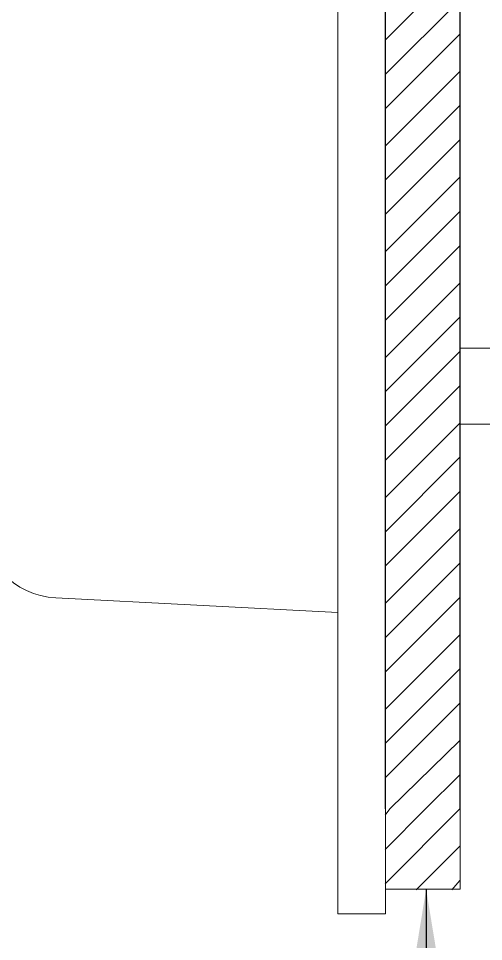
# Model space of a CAD drawing. Header units: inches. Extents: x -22 to 145, y -20 to 61.
# Drawn here: x 22.107 to 22.457, y 5.549 to 6.243 of the extents above; entities that cross this region are included whole.
import ezdxf

# ---------------------------------------------------------------- set-up
doc = ezdxf.new("R2010")
doc.units = ezdxf.units.IN
doc.header["$MEASUREMENT"] = 0
for name, color, linetype in [('M-DET-MEDIUM', 3, 'Continuous'), ('M-DET-THIN', 9, 'Continuous'), ('M-DET-TXT', 2, 'Continuous'), ('M-DET-WIDE', 255, 'Continuous')]:
    doc.layers.add(name, color=color, linetype=linetype)
doc.styles.get("Standard").update_dxf_attribs({"font": 'arial.ttf'})
doc.dimstyles.new('Standard 2', dxfattribs={"dimtxt": 0.18, "dimasz": 0.18, "dimexe": 0.18, "dimexo": 0.0625, "dimgap": 0.09, "dimtad": 0, "dimtih": 1, "dimtoh": 1, "dimdec": 4, "dimzin": 0, "dimdsep": 46, "dimtxsty": 'Standard', "dimcen": 0.09, "dimadec": 0, "dimazin": 0, "dimtfac": 1, "dimtdec": 4, "dimtofl": 0, "dimtmove": 0, "dimatfit": 3, "dimfxl": 1, "dimtolj": 1, "dimtzin": 0, "dimarcsym": 0})

# ---------------------------------------------------------------- blocks, each defined once
blk = doc.blocks.new('block 243')
at = {"lineweight": 0}
blk.add_lwpolyline([(4.10648, 5.03718), (4.07902, 5.03718)], dxfattribs=at)
blk = doc.blocks.new('block 244')
at = {"lineweight": 0}
blk.add_lwpolyline([(4.07902, 4.98028), (4.10648, 4.98028)], dxfattribs=at)
blk = doc.blocks.new('block 1095')
at = {"lineweight": 0}
blk.add_lwpolyline([(4.07902, 4.63062), (4.07902, 4.69053)], dxfattribs=at)
blk = doc.blocks.new('block 1096')
at = {"lineweight": 0}
blk.add_lwpolyline([(4.07902, 4.63062), (4.02288, 4.63062)], dxfattribs=at)
blk = doc.blocks.new('block 1097')
at = {"lineweight": 0}
blk.add_lwpolyline([(4.07902, 4.69053), (4.07902, 7.51994)], dxfattribs=at)
blk = doc.blocks.new('block 1101')
at = {"lineweight": 0}
blk.add_lwpolyline([(4.02288, 4.6121), (3.98695, 4.6121)], dxfattribs=at)
blk = doc.blocks.new('block 1102')
at = {"lineweight": 0}
blk.add_lwpolyline([(4.02288, 4.67197), (4.02288, 4.6121)], dxfattribs=at)
blk = doc.blocks.new('block 1103')
at = {"lineweight": 0}
blk.add_lwpolyline([(3.98695, 4.6121), (3.98695, 4.67197)], dxfattribs=at)
blk = doc.blocks.new('block 1104')
at = {"lineweight": 0}
blk.add_lwpolyline([(4.02288, 4.67197), (4.02288, 7.53482)], dxfattribs=at)
blk = doc.blocks.new('block 1105')
at = {"lineweight": 0}
blk.add_lwpolyline([(3.98695, 7.53482), (3.98695, 4.67197)], dxfattribs=at)
blk = doc.blocks.new('block 1107')
at = {"lineweight": 0}
blk.add_lwpolyline([(3.98695, 4.83854), (3.77483, 4.84965)], dxfattribs=at)
blk = doc.blocks.new('block 1113')
at = {"lineweight": 0}
blk.add_open_spline([(3.71807, 4.90943), (3.71788, 4.87782), (3.74322, 4.85108), (3.77483, 4.84965)], degree=3, dxfattribs=at)
blk = doc.blocks.new('block 1162')
at = {"lineweight": 0}
for points in [[(4.02288, 4.69053), (4.02288, 4.69053)], [(4.07902, 4.69053), (4.07902, 4.69053)]]:
    blk.add_lwpolyline(points, dxfattribs=at)
blk = doc.blocks.new('block 1164')
at = {"lineweight": 0}
for points in [[(3.98695, 4.67197), (3.98695, 4.67197)], [(4.02288, 4.67197), (4.02288, 4.67197)]]:
    blk.add_lwpolyline(points, dxfattribs=at)
blk = doc.blocks.new('block 1181')
at = {"lineweight": 0}
blk.add_lwpolyline([(4.07902, 4.63062), (4.02288, 4.63062)], dxfattribs=at)
blk = doc.blocks.new('block 1182')
at = {"lineweight": 0}
blk.add_lwpolyline([(4.07902, 4.63062), (4.07902, 4.69053)], dxfattribs=at)
blk = doc.blocks.new('block 1183')
at = {"lineweight": 0}
blk.add_lwpolyline([(4.02288, 4.63062), (4.02288, 4.69053)], dxfattribs=at)
blk = doc.blocks.new('block 1209')
at = {"lineweight": 0}
for points in [[(4.02252, 7.51895), (4.02252, 4.69095)], [(4.07866, 4.69095), (4.07866, 4.69095), (4.07866, 7.51895)], [(4.02252, 5.26872), (4.07866, 5.32486)], [(4.02252, 5.24299), (4.07866, 5.29913)], [(4.02252, 5.21726), (4.07866, 5.2734)], [(4.02252, 5.18919), (4.07866, 5.24532)], [(4.02252, 5.16346), (4.07866, 5.21959)], [(4.02252, 5.13773), (4.07866, 5.19386)], [(4.02252, 5.10965), (4.07866, 5.1658)], [(4.02252, 5.08392), (4.07866, 5.14006)], [(4.02252, 5.05819), (4.07866, 5.11433)], [(4.02252, 5.03013), (4.07866, 5.08627)], [(4.02252, 5.0044), (4.07866, 5.06054)], [(4.02252, 4.97867), (4.07866, 5.03481)], [(4.02252, 4.95294), (4.07866, 5.00908)], [(4.02252, 4.92486), (4.07866, 4.981)], [(4.02252, 4.89913), (4.07866, 4.95527)], [(4.02252, 4.8734), (4.07866, 4.92954)], [(4.02252, 4.84533), (4.07866, 4.90148)], [(4.02252, 4.8196), (4.07866, 4.87574)], [(4.02252, 4.79387), (4.07866, 4.85001)], [(4.02252, 4.7658), (4.07866, 4.82194)], [(4.02252, 4.74007), (4.07866, 4.79621)], [(4.02252, 4.71435), (4.07866, 4.77048)], [(4.02603, 4.69095), (4.07866, 4.74241)], [(4.05293, 4.69095), (4.07866, 4.71668)]]:
    blk.add_lwpolyline(points, dxfattribs=at)
blk = doc.blocks.new('block 1211')
at = {"lineweight": 0}
for points in [[(4.02252, 4.68627), (4.02603, 4.69095)], [(4.02252, 4.66054), (4.05293, 4.69095)], [(4.02252, 4.63481), (4.07866, 4.69095)], [(4.04591, 4.63013), (4.07866, 4.66289)], [(4.07281, 4.63013), (4.07866, 4.63716)]]:
    blk.add_lwpolyline(points, dxfattribs=at)

msp = doc.modelspace()

# ---------------------------------------------------------------- block references
at = {"layer": 'M-DET-MEDIUM', "color": 3}
for name in ['block 1105', 'block 1104', 'block 1097', 'block 243', 'block 244', 'block 1162', 'block 1183', 'block 1095', 'block 1182', 'block 1103', 'block 1164', 'block 1102', 'block 1096', 'block 1181', 'block 1101']:
    msp.add_blockref(name, (18.36023, 0.95754), dxfattribs=at)
at = {"layer": 'M-DET-THIN', "color": 9}
for name in ['block 1209', 'block 1211']:
    msp.add_blockref(name, (18.36023, 0.95754), dxfattribs=at)
at = {"layer": 'M-DET-WIDE'}
for name in ['block 1113', 'block 1107']:
    msp.add_blockref(name, (18.36023, 0.95754), dxfattribs=at)

# ---------------------------------------------------------------- leaders
at = {"layer": 'M-DET-TXT'}
msp.add_leader([(22.41362, 5.58816), (22.41362, 5.14523)], dimstyle='Standard 2', override={"dimgap": 0.09, "dimtad": 0}, dxfattribs=at)

doc.saveas('drawing.dxf')
